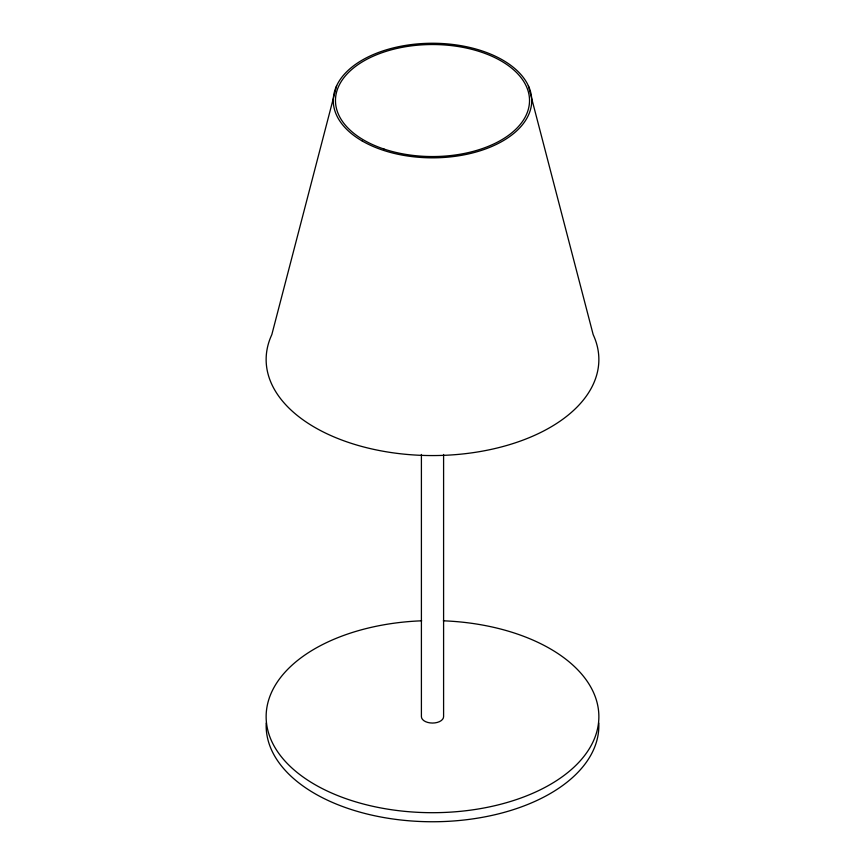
<?xml version="1.0" encoding="UTF-8"?>
<svg xmlns="http://www.w3.org/2000/svg" width="865" height="865" viewBox="0 0 865 865"><rect width="100%" height="100%" fill="white"/><g stroke="black" fill="none" stroke-linecap="round" stroke-linejoin="round"><path stroke-width="1.3" d="M336.647 85.711L271.815 334.658A166.35 96.037 0 0 0 432.5 455.563A166.35 96.037 0 0 0 593.185 334.658L528.353 85.711M443.594 454.46L443.594 716.653A11.094 6.401 0 0 1 432.5 723.054A11.094 6.401 0 0 1 421.406 716.653L421.406 454.46M443.334 620.811A166.35 96.037 0 0 1 574.728 766.466A166.35 96.037 0 0 1 290.272 766.466A166.35 96.037 0 0 1 421.666 620.811M598.785 723.086A166.35 96.037 0 0 1 432.5 821.75A166.35 96.037 0 0 1 266.215 723.086M362.327 141.06A99.237 57.295 0 0 0 528.353 115.369A99.237 57.295 0 0 0 406.82 45.207A99.237 57.295 0 0 0 362.327 141.06M383.995 149.05A97.021 56.009 0 0 0 529.521 100.545A97.021 56.009 0 0 0 383.995 52.03A97.021 56.009 0 0 0 383.995 149.05"/></g></svg>
